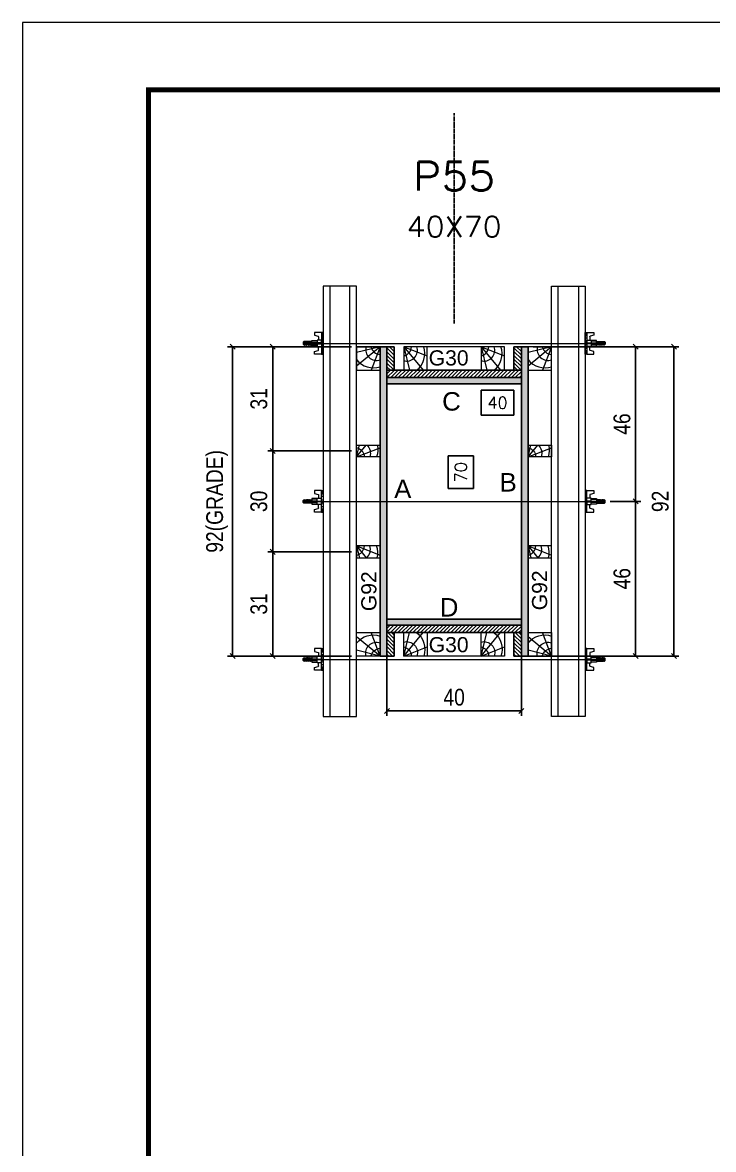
# Model space of a CAD drawing. Extents: x 1945 to 10875, y -3405 to 3369.
# Drawn here: x 3544 to 3955, y -1876 to -1206 of the extents above; entities that cross this region are included whole.
import ezdxf
from ezdxf.enums import TextEntityAlignment as Align

# ---------------------------------------------------------------- set-up
doc = ezdxf.new("R2010")
doc.units = 0
doc.linetypes.add('DASHED', pattern=[0.75, 0.5, -0.25])
doc.linetypes.add('HIDDEN', pattern=[0.375, 0.25, -0.125])
for name, color, linetype in [('CHAPA', 1, 'Continuous'), ('COTA', 241, 'Continuous'), ('MEIO_PONT', 93, 'Continuous'), ('Painéis', 200, 'Continuous'), ('SARRAFO', 251, 'Continuous'), ('Texto de Titulo', 7, 'Continuous'), ('Texto Qtd Sarr', 242, 'Continuous'), ('TEXTO_GERAL', 7, 'Continuous')]:
    doc.layers.add(name, color=color, linetype=linetype)
for name, color, linetype, lineweight in [('Folhas', 255, 'Continuous', 9), ('Hachura', 251, 'Continuous', 9), ('Madeira', 126, 'Continuous', 18), ('Perfil Metálico', 224, 'Continuous', 18), ('SARRAFO DE PRESSAO', 251, 'DASHED', 9), ('Texto Seção', 7, 'Continuous', 15)]:
    doc.layers.add(name, color=color, linetype=linetype, lineweight=lineweight)
doc.styles.add('ARIAL', font='arial.ttf')
doc.styles.add('COTA TECNICA 2X', font='techl___.ttf', dxfattribs={"height": 10})
doc.styles.add('ROMANS', font='romans.shx')
doc.styles.add('SANSSERIF', font='sas_____.pfb')
doc.dimstyles.new('SECAO PILAR', dxfattribs={"dimtxt": 10, "dimasz": 3, "dimexe": 3, "dimexo": 3, "dimgap": 3, "dimtad": 1, "dimdec": 1, "dimlfac": 0.5, "dimzin": 12, "dimdsep": 46, "dimtxsty": 'COTA TECNICA 2X', "dimblk1": 'OBLIQUE', "dimblk2": 'OBLIQUE', "dimsah": 1, "dimcen": 0.9, "dimclrd": 256, "dimclre": 256, "dimclrt": 256, "dimadec": 1, "dimazin": 3, "dimtfac": 1, "dimtdec": 1, "dimtmove": 0, "dimatfit": 3, "dimfxl": 1, "dimtolj": 1, "dimtzin": 12, "dimarcsym": 0})
doc.dimstyles.new('SECÇÃO 2', dxfattribs={"dimtxt": 7, "dimasz": 6, "dimexe": 0.18, "dimexo": 2, "dimgap": -4, "dimtad": 3, "dimdec": 1, "dimlfac": 0.5, "dimzin": 12, "dimdsep": 46, "dimtxsty": 'ROMANS', "dimblk": 'ARCHTICK', "dimcen": 0.09, "dimse1": 1, "dimse2": 1, "dimsd1": 1, "dimsd2": 1, "dimclrd": 180, "dimclre": 5, "dimclrt": 1, "dimadec": 0, "dimazin": 3, "dimtfac": 1, "dimtdec": 1, "dimtofl": 0, "dimtmove": 0, "dimatfit": 3, "dimldrblk": 'ARCHTICK', "dimfxl": 1, "dimtolj": 1, "dimtzin": 0, "dimarcsym": 0})

# ---------------------------------------------------------------- blocks, each defined once
blk = doc.blocks.new('9999999999')
at = {"layer": 'Folhas'}
blk.add_lwpolyline([(98138.98, 34190.21), (99623.98, 34190.21), (99623.98, 35240.21), (98138.98, 35240.21)], close=True, dxfattribs=at)
at = {"layer": 'Folhas', "color": 30, "const_width": 3}
blk.add_lwpolyline([(98213.98, 34230.21), (99583.98, 34230.21), (99583.98, 35200.21), (98213.98, 35200.21)], close=True, dxfattribs=at)
blk = doc.blocks.new('titulo1')
at = {"layer": 'Defpoints', "color": 252, "linetype": 'HIDDEN', "ltscale": 2}
blk.add_line((0, 0), (0, 125), dxfattribs=at)
at = {"layer": 'Defpoints', "style": 'ROMANS', "oblique": 15}
blk.add_attdef('FOLHA', text='', height=10, dxfattribs=at).set_placement((0, 15.58), align=Align.MIDDLE_CENTER)
at = {"layer": 'Texto Qtd Sarr', "color": 3, "style": 'ROMANS', "oblique": 15}
for tag, height, p in [('TITULO', 17, (0, 71.45)), ('SEÇÃO', 12, (0, 41.55))]:
    blk.add_attdef(tag, text='', height=height, dxfattribs=at).set_placement(p, align=Align.MIDDLE_CENTER)
blk = doc.blocks.new('*D221')
at = {"layer": 'COTA', "color": 180, "lineweight": -2, "transparency": 16777216}
for p, q in [((3812.01, -1463.71), (3797.01, -1463.71)), ((3797.01, -1463.71), (3797.01, -1483.05)), ((3812.01, -1483.05), (3812.01, -1463.71)), ((3797.01, -1483.05), (3812.01, -1483.05))]:
    blk.add_line(p, q, dxfattribs=at)
at = {"layer": 'Defpoints', "color": 0, "transparency": 16777216}
for p in [(3760.5, -1420.75), (3760.5, -1560.75), (3816.01, -1560.75)]:
    blk.add_point(p, dxfattribs=at)
at = {"layer": 'COTA', "color": 1, "transparency": 16777216, "insert": (3804.51, -1473.38), "char_height": 7, "attachment_point": 5, "rotation": 90, "style": 'ROMANS'}
blk.add_mtext('\\A1;70', dxfattribs=at)
blk = doc.blocks.new('_ArchTick')
at = {"color": 0, "linetype": 'ByBlock', "const_width": 0.15}
blk.add_lwpolyline([(-0.5, -0.5), (0.5, 0.5)], dxfattribs=at)
blk = doc.blocks.new('_Oblique')
at = {"color": 0, "linetype": 'ByBlock', "lineweight": -2}
blk.add_line((-0.5, -0.5), (0.5, 0.5), dxfattribs=at)
blk = doc.blocks.new('*D222')
at = {"layer": 'COTA', "lineweight": -2, "transparency": 16777216}
for p, q in [((3847.5, -1398.75), (3934.28, -1398.75)), ((3931.28, -1398.75), (3931.28, -1582.75)), ((3847.5, -1582.75), (3934.28, -1582.75))]:
    blk.add_line(p, q, dxfattribs=at)
at = {"layer": 'Defpoints', "color": 0, "transparency": 16777216}
for p in [(3844.5, -1398.75), (3844.5, -1582.75), (3931.28, -1582.75)]:
    blk.add_point(p, dxfattribs=at)
at = {"layer": 'COTA', "lineweight": -2, "transparency": 16777216, "xscale": 3, "yscale": 3, "zscale": 3}
for p, rotation in [((3931.28, -1398.75), 90), ((3931.28, -1582.75), 270)]:
    blk.add_blockref('_Oblique', p, dxfattribs=dict(at, rotation=rotation))
at = {"layer": 'COTA', "transparency": 16777216, "insert": (3923.19, -1490.75), "char_height": 10, "attachment_point": 5, "rotation": 90, "style": 'COTA TECNICA 2X'}
blk.add_mtext('\\A1;92', dxfattribs=at)
blk = doc.blocks.new('*D223')
at = {"layer": 'COTA', "lineweight": -2, "transparency": 16777216}
for p, q in [((3881.5, -1398.75), (3911.51, -1398.75)), ((3908.51, -1398.75), (3908.51, -1490.75)), ((3893.3, -1490.75), (3911.51, -1490.75))]:
    blk.add_line(p, q, dxfattribs=at)
at = {"layer": 'Defpoints', "color": 0, "transparency": 16777216}
for p in [(3878.5, -1398.75), (3890.3, -1490.75), (3908.51, -1490.75)]:
    blk.add_point(p, dxfattribs=at)
at = {"layer": 'COTA', "lineweight": -2, "transparency": 16777216, "xscale": 3, "yscale": 3, "zscale": 3}
for p, rotation in [((3908.51, -1398.75), 90), ((3908.51, -1490.75), 270)]:
    blk.add_blockref('_Oblique', p, dxfattribs=dict(at, rotation=rotation))
at = {"layer": 'COTA', "transparency": 16777216, "insert": (3900.41, -1444.75), "char_height": 10, "attachment_point": 5, "rotation": 90, "style": 'COTA TECNICA 2X'}
blk.add_mtext('\\A1;46', dxfattribs=at)
blk = doc.blocks.new('*D224')
at = {"layer": 'COTA', "lineweight": -2, "transparency": 16777216}
for p, q in [((3893.3, -1490.75), (3911.51, -1490.75)), ((3908.51, -1582.75), (3908.51, -1490.75)), ((3881.5, -1582.75), (3911.51, -1582.75))]:
    blk.add_line(p, q, dxfattribs=at)
at = {"layer": 'Defpoints', "color": 0, "transparency": 16777216}
for p in [(3890.3, -1490.75), (3908.51, -1490.75), (3878.5, -1582.75)]:
    blk.add_point(p, dxfattribs=at)
at = {"layer": 'COTA', "lineweight": -2, "transparency": 16777216, "xscale": 3, "yscale": 3, "zscale": 3}
for p, rotation in [((3908.51, -1490.75), 90), ((3908.51, -1582.75), 270)]:
    blk.add_blockref('_Oblique', p, dxfattribs=dict(at, rotation=rotation))
at = {"layer": 'COTA', "transparency": 16777216, "insert": (3900.41, -1536.75), "char_height": 10, "attachment_point": 5, "rotation": 90, "style": 'COTA TECNICA 2X'}
blk.add_mtext('\\A1;46', dxfattribs=at)
blk = doc.blocks.new('*D225')
at = {"layer": 'COTA', "color": 180, "lineweight": -2, "transparency": 16777216}
for p, q in [((3836, -1424.54), (3816.67, -1424.54)), ((3816.67, -1424.54), (3816.67, -1439.54)), ((3836, -1439.54), (3836, -1424.54)), ((3816.67, -1439.54), (3836, -1439.54))]:
    blk.add_line(p, q, dxfattribs=at)
at = {"layer": 'Defpoints', "color": 0, "transparency": 16777216}
for p in [(3760.5, -1420.75), (3840.5, -1420.75), (3840.5, -1443.54)]:
    blk.add_point(p, dxfattribs=at)
at = {"layer": 'COTA', "color": 1, "transparency": 16777216, "insert": (3826.34, -1432.04), "char_height": 7, "attachment_point": 5, "style": 'ROMANS'}
blk.add_mtext('\\A1;40', dxfattribs=at)
blk = doc.blocks.new('PONTALETE')
at = {"layer": 'Madeira'}
for q in [(2.71, 7), (7, 5.76), (7, 1.74)]:
    blk.add_line((0, 0), q, dxfattribs=at)
blk.add_lwpolyline([(0, 0), (7, 0), (7, 7), (0, 7)], close=True, dxfattribs=at)
for centre, radius, start, end in [((2.04, 0.06), 6.23, 37.2818, 109.0913), ((1.09, 0.9), 3.19, 343.603, 109.9847), ((-0.21, -0.78), 3.09, 14.6322, 86.0383)]:
    blk.add_arc(centre, radius, start, end, dxfattribs=at)
blk = doc.blocks.new('*D226')
at = {"layer": 'COTA', "lineweight": -2, "transparency": 16777216}
for p, q in [((3739.5, -1398.75), (3665.73, -1398.75)), ((3668.73, -1398.75), (3668.73, -1582.75)), ((3739.5, -1582.75), (3665.73, -1582.75))]:
    blk.add_line(p, q, dxfattribs=at)
at = {"layer": 'Defpoints', "color": 0, "transparency": 16777216}
for p in [(3742.5, -1398.75), (3668.73, -1582.75), (3742.5, -1582.75)]:
    blk.add_point(p, dxfattribs=at)
at = {"layer": 'COTA', "lineweight": -2, "transparency": 16777216, "xscale": 3, "yscale": 3, "zscale": 3}
for p, rotation in [((3668.73, -1398.75), 90), ((3668.73, -1582.75), 270)]:
    blk.add_blockref('_Oblique', p, dxfattribs=dict(at, rotation=rotation))
at = {"layer": 'COTA', "transparency": 16777216, "insert": (3659.5, -1490.75), "char_height": 10, "attachment_point": 5, "rotation": 90, "style": 'COTA TECNICA 2X'}
blk.add_mtext('\\A1;92(GRADE)', dxfattribs=at)
blk = doc.blocks.new('MEIO PONTALETE')
at = {"layer": 'Madeira'}
for q in [(2.71, 7), (3.5, 2.88), (3.5, 0.87)]:
    blk.add_line((0, 0), q, dxfattribs=at)
blk.add_lwpolyline([(0, 0), (3.5, 0), (3.5, 7), (0, 7)], close=True, dxfattribs=at)
for centre, radius, start, end in [((2.04, 0.06), 6.23, 76.4499, 109.0913), ((1.09, 0.9), 3.19, 40.9063, 109.9847), ((-0.21, -0.78), 3.09, 14.6322, 86.0383)]:
    blk.add_arc(centre, radius, start, end, dxfattribs=at)
blk = doc.blocks.new('*D227')
at = {"layer": 'COTA', "lineweight": -2, "transparency": 16777216}
for p, q in [((3739.5, -1520.75), (3689.57, -1520.75)), ((3692.57, -1520.75), (3692.57, -1582.75)), ((3739.5, -1582.75), (3689.57, -1582.75))]:
    blk.add_line(p, q, dxfattribs=at)
at = {"layer": 'Defpoints', "color": 0, "transparency": 16777216}
for p in [(3742.5, -1520.75), (3692.57, -1582.75), (3742.5, -1582.75)]:
    blk.add_point(p, dxfattribs=at)
at = {"layer": 'COTA', "lineweight": -2, "transparency": 16777216, "xscale": 3, "yscale": 3, "zscale": 3}
for p, rotation in [((3692.57, -1520.75), 90), ((3692.57, -1582.75), 270)]:
    blk.add_blockref('_Oblique', p, dxfattribs=dict(at, rotation=rotation))
at = {"layer": 'COTA', "transparency": 16777216, "insert": (3684.35, -1551.75), "char_height": 10, "attachment_point": 5, "rotation": 90, "style": 'COTA TECNICA 2X'}
blk.add_mtext('\\A1;31', dxfattribs=at)
blk = doc.blocks.new('C')
at = {"layer": 'Hachura', "color": 0}
for p, q in [((0, 3.22), (0, -3.22)), ((0.45, 3.22), (0, 3.22)), ((0.46, 3.16), (0, 3.16)), ((0.46, 3.05), (0, 3.05)), ((0.46, 2.88), (0, 2.88)), ((0, 2.75), (0, -1.16)), ((0.46, 2.65), (0, 2.65)), ((0.46, 2.23), (0, 2.23)), ((0.46, 1.51), (0, 1.51)), ((0.39, 0.49), (0.17, 0.49)), ((0.45, -3.23), (0.45, 3.22)), ((0.45, 3.22), (2.58, 3.22)), ((1.74, 0.97), (0.45, 0.97)), ((1.45, 0.1), (0.45, 0.1)), ((1.35, 1.94), (1.35, 0.96)), ((2.58, 2.39), (1.47, 2.09)), ((1.74, -0.97), (1.74, 0.97)), ((1.74, 0.97), (1.74, 0.84)), ((1.74, 0.97), (1.74, 0.84)), ((1.74, 0.84), (3.35, 0.84)), ((3.35, 0.45), (1.74, 0.45)), ((2.58, 3.22), (2.58, 2.39)), ((3.32, 0.84), (3.32, -0.84)), ((3.35, 0.84), (3.35, -0.84)), ((3.68, 0.45), (3.35, 0.45)), ((3.84, -0.52), (3.35, 0.45)), ((3.35, 0.06), (3.67, -0.57)), ((3.68, 0.45), (4.16, -0.52)), ((3.72, 0.5), (4.25, -0.57)), ((4.37, -0.55), (3.83, 0.53)), ((4.15, 0.45), (3.93, 0.45)), ((4.42, -0.52), (3.93, 0.45)), ((4.15, 0.45), (4.26, 0.45)), ((4.26, 0.45), (4.74, -0.52)), ((4.3, 0.5), (4.83, -0.57)), ((4.95, -0.55), (4.41, 0.53)), ((4.51, 0.45), (4.84, 0.45)), ((5, -0.52), (4.51, 0.45)), ((4.84, 0.45), (5.32, -0.52)), ((4.88, 0.5), (5.41, -0.57)), ((5.53, -0.55), (4.99, 0.53)), ((5.58, -0.52), (5.09, 0.45)), ((5.42, 0.45), (5.09, 0.45)), ((5.58, -0.52), (5.09, 0.45)), ((5.42, 0.45), (5.74, -0.19)), ((5.46, 0.5), (5.74, -0.07)), ((5.74, 0.19), (5.57, 0.53)), ((5.74, 0.32), (5.68, 0.45)), ((5.68, 0.45), (5.74, 0.45)), ((5.74, 0.45), (5.9, 0.29)), ((5.74, 0.45), (5.74, -0.52)), ((5.9, -0.36), (5.9, 0.29)), ((0.45, 0), (0, 0)), ((0.46, -1.52), (0, -1.52)), ((0.46, -2.23), (0, -2.23)), ((0.46, -2.65), (0, -2.65)), ((0.46, -2.88), (0, -2.88)), ((0.46, -3.05), (0, -3.05)), ((0.46, -3.16), (0, -3.16)), ((0, -3.22), (2.57, -3.22)), ((0.08, -0.48), (0.29, -0.48)), ((0.29, -0.48), (0.4, -0.48)), ((0.45, 0), (0.45, -0.97)), ((0.45, -0.16), (1.45, -0.16)), ((0.45, -0.65), (0.45, -0.32)), ((0.45, -3.23), (0.45, -0.65)), ((0.45, -0.97), (1.74, -0.97)), ((1.35, -1.94), (1.35, -0.97)), ((2.58, -2.39), (1.47, -2.1)), ((3.35, -0.32), (1.74, -0.32)), ((3.35, -0.84), (1.74, -0.84)), ((2.58, -3.23), (2.58, -2.39)), ((3.35, -0.07), (3.58, -0.52)), ((3.35, -0.52), (3.58, -0.52)), ((3.84, -0.52), (4.16, -0.52)), ((4.42, -0.52), (4.74, -0.52)), ((4.63, -0.52), (4.74, -0.52)), ((5, -0.52), (5.32, -0.52)), ((5.58, -0.52), (5.74, -0.52)), ((5.74, -0.52), (5.9, -0.36)), ((5.74, -0.52), (5.74, -0.52))]:
    blk.add_line(p, q, dxfattribs=at)
for centre, radius, start, end in [((1.52, 1.94), 0.161, 104.7436, 180), ((1.44, -0.03), 0.129, 272.695, 87.305), ((3.81, 0.39), 0.143, 25.5688, 154.4312), ((4.39, 0.39), 0.143, 25.5688, 154.4312), ((4.97, 0.39), 0.143, 25.5688, 154.4312), ((5.55, 0.39), 0.143, 25.5688, 154.4312), ((0.17, -0.37), 0.174, 221.744, 317.8592), ((1.52, -1.94), 0.161, 180, 255.2564), ((3.71, -0.4), 0.174, 222.1408, 318.256), ((4.29, -0.4), 0.174, 222.1408, 318.256), ((4.87, -0.4), 0.174, 222.1408, 318.256), ((5.45, -0.4), 0.174, 222.1408, 318.256), ((5.61, -0.4), 0.174, 317.8592, 318.256)]:
    blk.add_arc(centre, radius, start, end, dxfattribs=at)
blk = doc.blocks.new('*D179')
at = {"layer": 'COTA', "lineweight": -2, "transparency": 16777216}
for p, q in [((3739.5, -1398.75), (3689.57, -1398.75)), ((3692.57, -1398.75), (3692.57, -1460.75)), ((3739.5, -1460.75), (3689.57, -1460.75))]:
    blk.add_line(p, q, dxfattribs=at)
at = {"layer": 'Defpoints', "color": 0, "transparency": 16777216}
for p in [(3742.5, -1398.75), (3692.57, -1460.75), (3742.5, -1460.75)]:
    blk.add_point(p, dxfattribs=at)
at = {"layer": 'COTA', "lineweight": -2, "transparency": 16777216, "xscale": 3, "yscale": 3, "zscale": 3}
for p, rotation in [((3692.57, -1398.75), 90), ((3692.57, -1460.75), 270)]:
    blk.add_blockref('_Oblique', p, dxfattribs=dict(at, rotation=rotation))
at = {"layer": 'COTA', "transparency": 16777216, "insert": (3684.35, -1429.75), "char_height": 10, "attachment_point": 5, "rotation": 90, "style": 'COTA TECNICA 2X'}
blk.add_mtext('\\A1;31', dxfattribs=at)
blk = doc.blocks.new('*D180')
at = {"layer": 'COTA', "lineweight": -2, "transparency": 16777216}
for p, q in [((3739.5, -1460.75), (3689.57, -1460.75)), ((3692.57, -1460.75), (3692.57, -1520.75)), ((3739.5, -1520.75), (3689.57, -1520.75))]:
    blk.add_line(p, q, dxfattribs=at)
at = {"layer": 'Defpoints', "color": 0, "transparency": 16777216}
for p in [(3742.5, -1460.75), (3692.57, -1520.75), (3742.5, -1520.75)]:
    blk.add_point(p, dxfattribs=at)
at = {"layer": 'COTA', "lineweight": -2, "transparency": 16777216, "xscale": 3, "yscale": 3, "zscale": 3}
for p, rotation in [((3692.57, -1460.75), 90), ((3692.57, -1520.75), 270)]:
    blk.add_blockref('_Oblique', p, dxfattribs=dict(at, rotation=rotation))
at = {"layer": 'COTA', "transparency": 16777216, "insert": (3684.35, -1490.75), "char_height": 10, "attachment_point": 5, "rotation": 90, "style": 'COTA TECNICA 2X'}
blk.add_mtext('\\A1;30', dxfattribs=at)
blk = doc.blocks.new('*D406')
at = {"layer": 'COTA', "lineweight": -2, "transparency": 16777216}
for p, q in [((3760.5, -1567.35), (3760.5, -1618.38)), ((3840.5, -1567.35), (3840.5, -1618.38)), ((3760.5, -1615.38), (3840.5, -1615.38))]:
    blk.add_line(p, q, dxfattribs=at)
at = {"layer": 'Defpoints', "color": 0, "transparency": 16777216}
for p in [(3760.5, -1564.35), (3840.5, -1564.35), (3840.5, -1615.38)]:
    blk.add_point(p, dxfattribs=at)
at = {"layer": 'COTA', "lineweight": -2, "transparency": 16777216, "xscale": 3, "yscale": 3, "zscale": 3, "rotation": 180}
blk.add_blockref('_Oblique', (3760.5, -1615.38), dxfattribs=at)
at = {"layer": 'COTA', "lineweight": -2, "transparency": 16777216, "xscale": 3, "yscale": 3, "zscale": 3}
blk.add_blockref('_Oblique', (3840.5, -1615.38), dxfattribs=at)
at = {"layer": 'COTA', "transparency": 16777216, "insert": (3800.5, -1607.28), "char_height": 10, "attachment_point": 5, "style": 'COTA TECNICA 2X'}
blk.add_mtext('\\A1;40', dxfattribs=at)

msp = doc.modelspace()

# ---------------------------------------------------------------- hatches: boundary and pattern name
at = {"layer": 'Hachura'}
h = msp.add_hatch(color=256, dxfattribs=at)
h.dxf.hatch_style = 1
h.paths.add_polyline_path([(3760.5, -1582.75), (3756.5, -1582.75), (3756.5, -1398.75), (3760.5, -1398.75)])
h = msp.add_hatch(color=256, dxfattribs=at)
h.dxf.hatch_style = 1
h.paths.add_polyline_path([(3760.5, -1582.75), (3756.5, -1582.75), (3756.5, -1398.75), (3760.5, -1398.75)])
h = msp.add_hatch(dxfattribs=at)
h.set_pattern_fill('ANSI31', color=256, scale=0.5, angle=90, style=0)
h.set_pattern_definition([(135, (-19130.9059, 7725.2045), (-1.12253202, -1.12253202), [])])
h.paths.add_polyline_path([(3760.5, -1412.75), (3764.9, -1412.75), (3764.9, -1398.75), (3760.5, -1398.75)])
h = msp.add_hatch(dxfattribs=at)
h.set_pattern_fill('ANSI31', color=256, scale=0.5, angle=90, style=0)
h.set_pattern_definition([(135, (-19088.9059, 7725.2045), (-1.12253202, -1.12253202), [])])
h.paths.add_polyline_path([(3840.5, -1412.75), (3836.1, -1412.75), (3836.1, -1398.75), (3840.5, -1398.75)])
h = msp.add_hatch(color=256, dxfattribs=at)
h.dxf.hatch_style = 1
h.paths.add_polyline_path([(3840.5, -1582.75), (3844.5, -1582.75), (3844.5, -1398.75), (3840.5, -1398.75)])
h = msp.add_hatch(color=256, dxfattribs=at)
h.dxf.hatch_style = 1
h.paths.add_polyline_path([(3840.5, -1582.75), (3844.5, -1582.75), (3844.5, -1398.75), (3840.5, -1398.75)])
h = msp.add_hatch(dxfattribs=at)
h.set_pattern_fill('ANSI31', color=256, scale=0.5, style=0)
h.set_pattern_definition([(45, (12934.4541, 21512.2608), (-1.12253202, 1.12253202), [])])
h.paths.add_polyline_path([(3840.5, -1417.15), (3840.5, -1412.75), (3760.5, -1412.75), (3760.5, -1417.15)])
h = msp.add_hatch(color=256, dxfattribs=at)
h.dxf.hatch_style = 1
h.paths.add_polyline_path([(3760.5, -1417.15), (3760.5, -1420.75), (3840.5, -1420.75), (3840.5, -1417.15)])
h = msp.add_hatch(color=256, dxfattribs=at)
h.dxf.hatch_style = 1
h.paths.add_polyline_path([(3760.5, -1417.15), (3760.5, -1420.75), (3840.5, -1420.75), (3840.5, -1417.15)])
h = msp.add_hatch(color=256, dxfattribs=at)
h.dxf.hatch_style = 1
h.paths.add_polyline_path([(3760.5, -1560.75), (3760.5, -1564.35), (3840.5, -1564.35), (3840.5, -1560.75)])
h = msp.add_hatch(color=256, dxfattribs=at)
h.dxf.hatch_style = 1
h.paths.add_polyline_path([(3760.5, -1560.75), (3760.5, -1564.35), (3840.5, -1564.35), (3840.5, -1560.75)])
h = msp.add_hatch(dxfattribs=at)
h.set_pattern_fill('ANSI31', color=256, scale=0.5, style=0)
h.set_pattern_definition([(45, (12934.4541, 21538.2608), (-1.12253202, 1.12253202), [])])
h.paths.add_polyline_path([(3840.5, -1564.35), (3840.5, -1568.75), (3760.5, -1568.75), (3760.5, -1564.35)])
h = msp.add_hatch(dxfattribs=at)
h.set_pattern_fill('ANSI31', color=256, scale=0.5, angle=90, style=0)
h.set_pattern_definition([(135, (-19130.9059, 7920.2045), (-1.12253202, -1.12253202), [])])
h.paths.add_polyline_path([(3760.5, -1568.75), (3764.9, -1568.75), (3764.9, -1582.75), (3760.5, -1582.75)])
h = msp.add_hatch(dxfattribs=at)
h.set_pattern_fill('ANSI31', color=256, scale=0.5, angle=90, style=0)
h.set_pattern_definition([(135, (-19088.9059, 7920.2045), (-1.12253202, -1.12253202), [])])
h.paths.add_polyline_path([(3840.5, -1568.75), (3836.1, -1568.75), (3836.1, -1582.75), (3840.5, -1582.75)])

# ---------------------------------------------------------------- linework, layer by layer
at = {"layer": 'CHAPA'}
for points in [[(3760.5, -1582.75), (3756.5, -1582.75), (3756.5, -1398.75), (3760.5, -1398.75)], [(3760.5, -1582.75), (3756.5, -1582.75), (3756.5, -1398.75), (3760.5, -1398.75)], [(3840.5, -1582.75), (3844.5, -1582.75), (3844.5, -1398.75), (3840.5, -1398.75)], [(3840.5, -1582.75), (3844.5, -1582.75), (3844.5, -1398.75), (3840.5, -1398.75)], [(3760.5, -1417.15), (3760.5, -1420.75), (3840.5, -1420.75), (3840.5, -1417.15)], [(3760.5, -1417.15), (3760.5, -1420.75), (3840.5, -1420.75), (3840.5, -1417.15)], [(3760.5, -1560.75), (3760.5, -1564.35), (3840.5, -1564.35), (3840.5, -1560.75)], [(3760.5, -1560.75), (3760.5, -1564.35), (3840.5, -1564.35), (3840.5, -1560.75)]]:
    msp.add_lwpolyline(points, close=True, dxfattribs=at)
at = {"layer": 'Hachura'}
for p, q in [((3711.7, -1396.75), (3885.5, -1396.74)), ((3711.7, -1490.75), (3885.5, -1490.76)), ((3711.7, -1584.75), (3885.5, -1584.76))]:
    msp.add_line(p, q, dxfattribs=at)
at = {"layer": 'Madeira'}
for points in [[(3756.5, -1582.75), (3742.5, -1582.75), (3742.5, -1398.75), (3756.5, -1398.75)], [(3770.51, -1398.75), (3770.51, -1412.75), (3830.5, -1412.75), (3830.5, -1398.75)], [(3844.5, -1582.75), (3858.5, -1582.75), (3858.5, -1398.75), (3844.5, -1398.75)], [(3770.51, -1582.75), (3770.51, -1568.75), (3830.5, -1568.75), (3830.5, -1582.75)]]:
    msp.add_lwpolyline(points, close=True, dxfattribs=at)
at = {"layer": 'Painéis'}
msp.add_lwpolyline([(3840.5, -1420.75), (3760.5, -1420.75), (3760.5, -1560.75), (3840.5, -1560.75)], close=True, dxfattribs=at)
at = {"layer": 'Perfil Metálico'}
for points in [[(3722.5, -1618.75), (3742.5, -1618.75), (3742.5, -1362.75), (3722.5, -1362.75)], [(3738.5, -1362.75), (3726.5, -1362.75), (3726.5, -1618.75), (3738.5, -1618.75)], [(3878.5, -1618.75), (3858.5, -1618.75), (3858.5, -1362.75), (3878.5, -1362.75)], [(3862.5, -1362.75), (3874.5, -1362.75), (3874.5, -1618.75), (3862.5, -1618.75)]]:
    msp.add_lwpolyline(points, close=True, dxfattribs=at)
at = {"layer": 'SARRAFO'}
for points in [[(3764.9, -1398.75), (3764.9, -1412.75), (3760.5, -1412.75), (3760.5, -1398.75)], [(3836.1, -1398.75), (3836.1, -1412.75), (3840.5, -1412.75), (3840.5, -1398.75)], [(3760.5, -1412.75), (3840.5, -1412.75), (3840.5, -1417.15), (3760.5, -1417.15)], [(3760.5, -1568.75), (3840.5, -1568.75), (3840.5, -1564.35), (3760.5, -1564.35)], [(3764.9, -1582.75), (3764.9, -1568.75), (3760.5, -1568.75), (3760.5, -1582.75)], [(3836.1, -1582.75), (3836.1, -1568.75), (3840.5, -1568.75), (3840.5, -1582.75)]]:
    msp.add_lwpolyline(points, close=True, dxfattribs=at)

# ---------------------------------------------------------------- block references
at = {"layer": 'Hachura', "linetype": 'Continuous', "yscale": 2, "zscale": 2, "rotation": 180}
for p, xscale in [((3722.5, -1396.75), 2), ((3878.5, -1396.75), -2)]:
    msp.add_blockref('C', p, dxfattribs=dict(at, xscale=xscale))
at = {"layer": 'Hachura', "linetype": 'Continuous', "yscale": 2, "zscale": 2}
for p, xscale in [((3722.5, -1490.75), -2), ((3878.5, -1490.75), 2), ((3722.5, -1584.75), -2), ((3878.5, -1584.75), 2)]:
    msp.add_blockref('C', p, dxfattribs=dict(at, xscale=xscale))
at = {"layer": 'MEIO_PONT'}
for name, p, xscale, yscale, zscale, rotation in [('PONTALETE', (3756.5, -1398.75), 2, 2, 2, 180), ('PONTALETE', (3770.51, -1398.75), 2, 2, 2, 270), ('PONTALETE', (3816.5, -1398.75), 2, 2, 2, 270), ('PONTALETE', (3858.5, -1398.75), 2, 2, 2, 180), ('MEIO PONTALETE', (3742.5, -1464.25), -1.999999997962732, 1.999999997962732, 1.999999997962732, 270), ('MEIO PONTALETE', (3844.5, -1464.25), -1.999999997962732, 1.999999997962732, 1.999999997962732, 270), ('MEIO PONTALETE', (3742.5, -1517.25), 1.999999997962732, 1.999999997962732, 1.999999997962732, 270), ('MEIO PONTALETE', (3844.5, -1517.25), 1.999999997962732, 1.999999997962732, 1.999999997962732, 270), ('PONTALETE', (3770.51, -1582.75), -2, 2, 2, 270), ('PONTALETE', (3816.5, -1582.75), -2, 2, 2, 270)]:
    msp.add_blockref(name, p, dxfattribs=dict(at, xscale=xscale, yscale=yscale, zscale=zscale, rotation=rotation))
at = {"layer": 'MEIO_PONT', "xscale": -2, "yscale": 2, "zscale": 2}
for p in [(3756.5, -1582.75), (3858.5, -1582.75)]:
    msp.add_blockref('PONTALETE', p, dxfattribs=at)
at = {"layer": 'SARRAFO DE PRESSAO', "color": 6, "linetype": 'ByBlock'}
msp.add_blockref('9999999999', (-94595.27, -36446.13), dxfattribs=at)
at = {"layer": 'Texto Seção'}
ref = msp.add_blockref('titulo1', (3800.5, -1384.87), dxfattribs=at)
ref.add_attrib('TITULO', 'P55', dxfattribs={"layer": 'Texto de Titulo', "color": 7, "height": 17, "style": 'ROMANS', "width": 1.1}).set_placement((3800.5, -1297.37), align=Align.MIDDLE_CENTER)
ref.add_attrib('SEÇÃO', '40X70', dxfattribs={"layer": 'Texto de Titulo', "color": 7, "height": 12, "style": 'ROMANS', "width": 1.1}).set_placement((3800.5, -1327.37), align=Align.MIDDLE_CENTER)

# ---------------------------------------------------------------- texts
at = {"layer": 'TEXTO_GERAL', "style": 'ARIAL'}
for s, p in [('C', (3798.91, -1431.25)), ('B', (3832.68, -1479.39)), ('A', (3769.96, -1483.3)), ('D', (3797.51, -1553.75))]:
    msp.add_text(s, height=11, dxfattribs=at).set_placement(p, align=Align.MIDDLE_CENTER)
at = {"layer": 'TEXTO_GERAL', "color": 0, "linetype": 'Continuous', "style": 'SANSSERIF'}
for p in [(3749.77, -1556.08), (3851.34, -1555.54)]:
    msp.add_text('G92', height=9, rotation=90, dxfattribs=at).set_placement(p, align=Align.MIDDLE_LEFT)
at = {"layer": 'TEXTO_GERAL', "color": 0, "linetype": 'Continuous', "char_height": 9, "width": 285.3299, "style": 'SANSSERIF'}
for insert, attachment_point in [((3785.36, -1400.89), 1), ((3785.36, -1580.6), 7)]:
    msp.add_mtext('G30', dxfattribs=dict(at, insert=insert, attachment_point=attachment_point))

# ---------------------------------------------------------------- dimensions: what is measured, and where the dimension line sits
at = {"layer": 'COTA'}
dim = msp.add_linear_dim(base=(3668.73, -1582.75), p1=(3742.5, -1398.75), p2=(3742.5, -1582.75), angle=270, text='<>(GRADE)', dimstyle='SECAO PILAR', dxfattribs=at)
dim.commit()
dim.dimension.update_dxf_attribs({"geometry": '*D226', "text_midpoint": (3659.5, -1490.75)})
for base, p1, p2, angle, picture, middle in [((3692.57, -1460.75), (3742.5, -1398.75), (3742.5, -1460.75), 270, '*D179', (3684.35, -1429.75)), ((3931.28, -1582.75), (3844.5, -1398.75), (3844.5, -1582.75), 270, '*D222', (3923.19, -1490.75)), ((3908.51, -1490.75), (3878.5, -1398.75), (3890.3, -1490.75), 270, '*D223', (3900.41, -1444.75)), ((3692.57, -1520.75), (3742.5, -1460.75), (3742.5, -1520.75), 270, '*D180', (3684.35, -1490.75)), ((3908.51, -1490.75), (3878.5, -1582.75), (3890.3, -1490.75), 90, '*D224', (3900.41, -1536.75)), ((3692.57, -1582.75), (3742.5, -1520.75), (3742.5, -1582.75), 270, '*D227', (3684.35, -1551.75))]:
    dim = msp.add_linear_dim(base=base, p1=p1, p2=p2, angle=angle, dimstyle='SECAO PILAR', dxfattribs=at)
    dim.commit()
    dim.dimension.update_dxf_attribs({"geometry": picture, "text_midpoint": middle})
dim = msp.add_linear_dim(base=(3816.01, -1560.75), p1=(3760.5, -1420.75), p2=(3760.5, -1560.75), angle=270, dimstyle='SECÇÃO 2', dxfattribs=at)
dim.commit()
dim.dimension.update_dxf_attribs({"geometry": '*D221', "text_midpoint": (3816.01, -1473.38), "dimtype": 160})
dim = msp.add_linear_dim(base=(3840.5, -1443.54), p1=(3760.5, -1420.75), p2=(3840.5, -1420.75), dimstyle='SECÇÃO 2', dxfattribs=at)
dim.commit()
dim.dimension.update_dxf_attribs({"geometry": '*D225', "text_midpoint": (3826.34, -1443.54), "dimtype": 160})
dim = msp.add_linear_dim(base=(3840.5, -1615.38), p1=(3760.5, -1564.35), p2=(3840.5, -1564.35), dimstyle='SECAO PILAR', dxfattribs=at)
dim.commit()
dim.dimension.update_dxf_attribs({"geometry": '*D406', "text_midpoint": (3800.5, -1607.28)})

doc.saveas('drawing.dxf')
